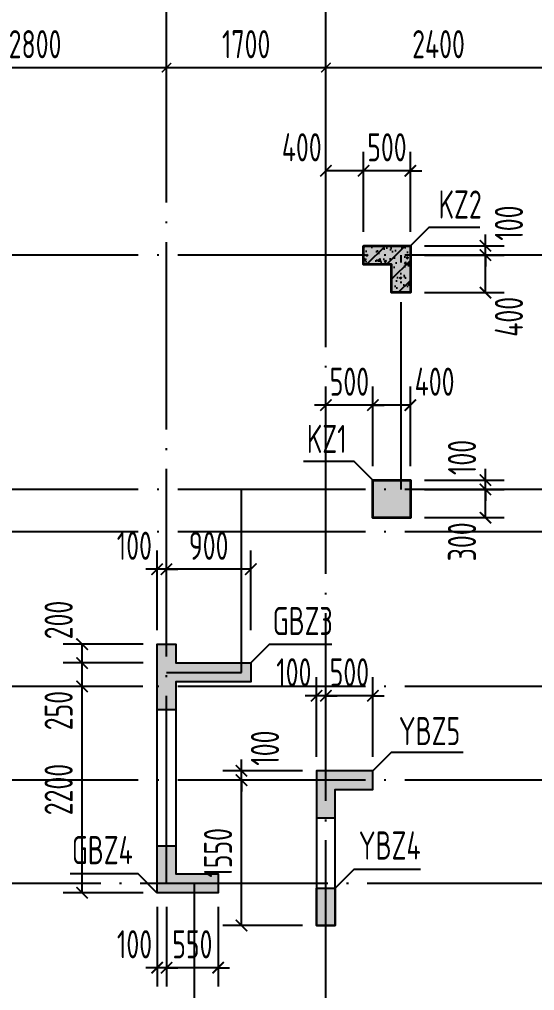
# Model space of a CAD drawing. Extents: x 826826 to 1642106, y -156213 to 399140.
# Drawn here: x 1208010 to 1213500, y 264753 to 275111 of the extents above; entities that cross this region are included whole.
import ezdxf
from ezdxf.enums import TextEntityAlignment as Align

# ---------------------------------------------------------------- set-up
doc = ezdxf.new("R2010")
doc.units = 0
doc.header["$LTSCALE"] = 1000
doc.linetypes.add('DOTE', pattern=[2.42, 2, -0.2, 0.02, -0.2])
doc.layers.get('0').update_dxf_attribs({"linetype": 'CONTINUOUS'})
doc.layers.get('DEFPOINTS').update_dxf_attribs({"linetype": 'CONTINUOUS'})
for name, color, linetype in [('A-AXIS', 1, 'CONTINUOUS'), ('A-DOTE', 10, 'DOTE'), ('S-Q墙实线', 6, 'CONTINUOUS'), ('S-Q墙标注', 3, 'CONTINUOUS'), ('S-X详图填充', 252, 'CONTINUOUS'), ('S-X详图实线', 4, 'CONTINUOUS'), ('S-Y一般标注', 3, 'CONTINUOUS'), ('S-Z柱填充', 252, 'CONTINUOUS'), ('S-Z柱实线', 6, 'CONTINUOUS'), ('S-Z柱编号', 6, 'CONTINUOUS')]:
    doc.layers.add(name, color=color, linetype=linetype)
doc.styles.add('TSSD_DIMENSION', font='Tssdeng.shx', dxfattribs={"width": 0.7, "bigfont": 'tssdchn.shx'})
doc.styles.add('TSSD_REIN', font='tssdeng.shx', dxfattribs={"width": 0.7, "height": 300, "bigfont": 'tssdchn.shx'})
doc.styles.add('结构文字', font='zstxt.shx', dxfattribs={"width": 0.7, "bigfont": 'zshz.shx'})
doc.dimstyles.new('STRUCK', dxfattribs={"dimtxt": 400, "dimasz": 121, "dimexe": 200, "dimexo": 150, "dimgap": 115, "dimtad": 1, "dimdec": 0, "dimdsep": 46, "dimtxsty": '结构文字', "dimblk": 'ARCHTICK', "dimcen": 400, "dimclrd": 3, "dimclre": 3, "dimclrt": 7, "dimadec": 0, "dimazin": 0, "dimtfac": 1, "dimtdec": 0, "dimtix": 1, "dimtmove": 2, "dimatfit": 3, "dimldrblk": '_DIMX', "dimfxl": 0, "dimtolj": 1, "dimtzin": 0, "dimarcsym": 0})
doc.dimstyles.new('TSSD_100_100$0', dxfattribs={"dimtxt": 300, "dimasz": 80, "dimexe": 100, "dimexo": 250, "dimgap": 100, "dimtad": 1, "dimdec": 0, "dimzin": 0, "dimdsep": 46, "dimtxsty": 'TSSD_DIMENSION', "dimblk": 'ARCHTICK', "dimcen": 0, "dimdle": 100, "dimclrd": 3, "dimclre": 3, "dimclrt": 7, "dimadec": 0, "dimazin": 0, "dimtfac": 1, "dimtdec": 0, "dimtix": 1, "dimtmove": 2, "dimatfit": 3, "dimldrblk": 'ARCHTICK', "dimfxl": 0, "dimtolj": 1, "dimtzin": 0, "dimarcsym": 0})

# ---------------------------------------------------------------- blocks, each defined once
blk = doc.blocks.new('_ArchTick')
at = {"color": 0, "linetype": 'ByBlock', "const_width": 0.15}
blk.add_lwpolyline([(-0.5, -0.5), (0.5, 0.5)], dxfattribs=at)
blk = doc.blocks.new('*D70')
at = {"layer": 'DEFPOINTS', "color": 0}
for p in [(782821, 350782), (780421, 349782), (782821, 349782)]:
    blk.add_point(p, dxfattribs=at)
at = {"layer": 'S-Y一般标注', "color": 0, "lineweight": -2}
for p, q in [((780421, 350032), (780421, 350882)), ((782821, 350032), (782821, 350882)), ((780321, 350782), (782921, 350782))]:
    blk.add_line(p, q, dxfattribs=at)
at = {"layer": 'S-Y一般标注', "color": 0, "lineweight": -2, "xscale": 100, "yscale": 100, "zscale": 100, "rotation": 180}
blk.add_blockref('_ArchTick', (780421, 350782), dxfattribs=at)
at = {"layer": 'S-Y一般标注', "color": 0, "lineweight": -2, "xscale": 100, "yscale": 100, "zscale": 100}
blk.add_blockref('_ArchTick', (782821, 350782), dxfattribs=at)
at = {"layer": 'S-Y一般标注', "color": 7, "insert": (781621, 351032), "char_height": 300, "attachment_point": 5, "style": 'TSSD_DIMENSION'}
blk.add_mtext('\\A1;2400', dxfattribs=at)
blk = doc.blocks.new('*D71')
at = {"layer": 'DEFPOINTS', "color": 0}
for p in [(780421, 350782), (778721, 349782), (780421, 349782)]:
    blk.add_point(p, dxfattribs=at)
at = {"layer": 'S-Y一般标注', "color": 0, "lineweight": -2}
for p, q in [((778721, 350032), (778721, 350882)), ((780421, 350032), (780421, 350882)), ((778621, 350782), (780521, 350782))]:
    blk.add_line(p, q, dxfattribs=at)
at = {"layer": 'S-Y一般标注', "color": 0, "lineweight": -2, "xscale": 100, "yscale": 100, "zscale": 100, "rotation": 180}
blk.add_blockref('_ArchTick', (778721, 350782), dxfattribs=at)
at = {"layer": 'S-Y一般标注', "color": 0, "lineweight": -2, "xscale": 100, "yscale": 100, "zscale": 100}
blk.add_blockref('_ArchTick', (780421, 350782), dxfattribs=at)
at = {"layer": 'S-Y一般标注', "color": 7, "insert": (779571, 351032), "char_height": 300, "attachment_point": 5, "style": 'TSSD_DIMENSION'}
blk.add_mtext('\\A1;1700', dxfattribs=at)
blk = doc.blocks.new('*D72')
at = {"layer": 'DEFPOINTS', "color": 0}
for p in [(778721, 350782), (775921, 349782), (778721, 349782)]:
    blk.add_point(p, dxfattribs=at)
at = {"layer": 'S-Y一般标注', "color": 0, "lineweight": -2}
for p, q in [((775921, 350032), (775921, 350882)), ((778721, 350032), (778721, 350882)), ((775821, 350782), (778821, 350782))]:
    blk.add_line(p, q, dxfattribs=at)
at = {"layer": 'S-Y一般标注', "color": 0, "lineweight": -2, "xscale": 100, "yscale": 100, "zscale": 100, "rotation": 180}
blk.add_blockref('_ArchTick', (775921, 350782), dxfattribs=at)
at = {"layer": 'S-Y一般标注', "color": 0, "lineweight": -2, "xscale": 100, "yscale": 100, "zscale": 100}
blk.add_blockref('_ArchTick', (778721, 350782), dxfattribs=at)
at = {"layer": 'S-Y一般标注', "color": 7, "insert": (777321, 351032), "char_height": 300, "attachment_point": 5, "style": 'TSSD_DIMENSION'}
blk.add_mtext('\\A1;2800', dxfattribs=at)
blk = doc.blocks.new('*D449')
at = {"layer": 'DEFPOINTS', "color": 0}
for p in [(1210377, 266997), (1211177, 266997), (1211177, 265447)]:
    blk.add_point(p, dxfattribs=at)
at = {"layer": 'S-Q墙标注', "color": 3, "lineweight": -2}
for p, q in [((1211027, 266997), (1210177, 266997)), ((1210377, 265447), (1210377, 266997)), ((1211027, 265447), (1210177, 265447))]:
    blk.add_line(p, q, dxfattribs=at)
at = {"layer": 'S-Q墙标注', "color": 3, "lineweight": -2, "xscale": 121, "yscale": 121, "zscale": 121}
for p, rotation in [((1210377, 266997), 90), ((1210377, 265447), 270)]:
    blk.add_blockref('_ArchTick', p, dxfattribs=dict(at, rotation=rotation))
at = {"layer": 'S-Q墙标注', "color": 7, "insert": (1210127, 266222), "char_height": 300, "attachment_point": 5, "rotation": 90, "style": 'TSSD_REIN'}
blk.add_mtext('\\A1;1550', dxfattribs=at)
blk = doc.blocks.new('_DIMX')
blk.add_line((-150, 0), (150, 0))
at = {"const_width": 50}
blk.add_lwpolyline([(-70, -70), (70, 70)], dxfattribs=at)
blk = doc.blocks.new('*D450')
at = {"layer": 'DEFPOINTS', "color": 0}
for p in [(1210377, 267097), (1211177, 267097), (1211177, 266997)]:
    blk.add_point(p, dxfattribs=at)
at = {"layer": 'S-Q墙标注', "color": 3, "lineweight": -2}
for p, q in [((1210377, 267097), (1210377, 267218)), ((1211027, 267097), (1210177, 267097)), ((1210377, 266997), (1210377, 267097)), ((1211027, 266997), (1210177, 266997)), ((1210377, 266997), (1210377, 266876))]:
    blk.add_line(p, q, dxfattribs=at)
at = {"layer": 'S-Q墙标注', "color": 3, "lineweight": -2, "xscale": 121, "yscale": 121, "zscale": 121}
for p, rotation in [((1210377, 267097), 270), ((1210377, 266997), 90)]:
    blk.add_blockref('_ArchTick', p, dxfattribs=dict(at, rotation=rotation))
at = {"layer": 'S-Q墙标注', "color": 7, "insert": (1210627, 267339), "char_height": 300, "attachment_point": 5, "rotation": 90, "style": 'TSSD_REIN'}
blk.add_mtext('\\A1;100', dxfattribs=at)
blk = doc.blocks.new('*D451')
at = {"layer": 'DEFPOINTS', "color": 0}
for p in [(1211277, 267897), (1211277, 267097), (1211777, 267097)]:
    blk.add_point(p, dxfattribs=at)
at = {"layer": 'S-Q墙标注', "color": 3, "lineweight": -2}
for p, q in [((1211277, 267247), (1211277, 268097)), ((1211777, 267247), (1211777, 268097)), ((1211277, 267897), (1211156, 267897)), ((1211777, 267897), (1211277, 267897)), ((1211777, 267897), (1211898, 267897))]:
    blk.add_line(p, q, dxfattribs=at)
at = {"layer": 'S-Q墙标注', "color": 3, "lineweight": -2, "xscale": 121, "yscale": 121, "zscale": 121}
blk.add_blockref('_ArchTick', (1211277, 267897), dxfattribs=at)
at = {"layer": 'S-Q墙标注', "color": 3, "lineweight": -2, "xscale": 121, "yscale": 121, "zscale": 121, "rotation": 180}
blk.add_blockref('_ArchTick', (1211777, 267897), dxfattribs=at)
at = {"layer": 'S-Q墙标注', "color": 7, "insert": (1211527, 268147), "char_height": 300, "attachment_point": 5, "style": 'TSSD_REIN'}
blk.add_mtext('\\A1;500', dxfattribs=at)
blk = doc.blocks.new('*D452')
at = {"layer": 'DEFPOINTS', "color": 0}
for p in [(1211177, 267897), (1211177, 267097), (1211277, 267097)]:
    blk.add_point(p, dxfattribs=at)
at = {"layer": 'S-Q墙标注', "color": 3, "lineweight": -2}
for p, q in [((1211177, 267247), (1211177, 268097)), ((1211277, 267247), (1211277, 268097)), ((1211177, 267897), (1211056, 267897)), ((1211277, 267897), (1211177, 267897)), ((1211277, 267897), (1211398, 267897))]:
    blk.add_line(p, q, dxfattribs=at)
at = {"layer": 'S-Q墙标注', "color": 3, "lineweight": -2, "xscale": 121, "yscale": 121, "zscale": 121}
blk.add_blockref('_ArchTick', (1211177, 267897), dxfattribs=at)
at = {"layer": 'S-Q墙标注', "color": 3, "lineweight": -2, "xscale": 121, "yscale": 121, "zscale": 121, "rotation": 180}
blk.add_blockref('_ArchTick', (1211277, 267897), dxfattribs=at)
at = {"layer": 'S-Q墙标注', "color": 7, "insert": (1210935, 268147), "char_height": 300, "attachment_point": 5, "style": 'TSSD_REIN'}
blk.add_mtext('\\A1;100', dxfattribs=at)
blk = doc.blocks.new('*D453')
at = {"layer": 'DEFPOINTS', "color": 0}
for p in [(1208678, 267997), (1209477, 267997), (1209479, 265797)]:
    blk.add_point(p, dxfattribs=at)
at = {"layer": 'S-Q墙标注', "color": 3, "lineweight": -2}
for p, q in [((1209327, 267997), (1208478, 267997)), ((1208678, 265797), (1208678, 267997)), ((1209329, 265797), (1208478, 265797))]:
    blk.add_line(p, q, dxfattribs=at)
at = {"layer": 'S-Q墙标注', "color": 3, "lineweight": -2, "xscale": 121, "yscale": 121, "zscale": 121}
for p, rotation in [((1208678, 267997), 90), ((1208678, 265797), 270)]:
    blk.add_blockref('_ArchTick', p, dxfattribs=dict(at, rotation=rotation))
at = {"layer": 'S-Q墙标注', "color": 7, "insert": (1208428, 266897), "char_height": 300, "attachment_point": 5, "rotation": 90, "style": 'TSSD_REIN'}
blk.add_mtext('\\A1;2200', dxfattribs=at)
blk = doc.blocks.new('*D454')
at = {"layer": 'DEFPOINTS', "color": 0}
for p in [(1208678, 268447), (1209478, 268447), (1209478, 268247)]:
    blk.add_point(p, dxfattribs=at)
at = {"layer": 'S-Q墙标注', "color": 3, "lineweight": -2}
for p, q in [((1209328, 268447), (1208478, 268447)), ((1208678, 268247), (1208678, 268447)), ((1209328, 268247), (1208478, 268247))]:
    blk.add_line(p, q, dxfattribs=at)
at = {"layer": 'S-Q墙标注', "color": 3, "lineweight": -2, "xscale": 121, "yscale": 121, "zscale": 121}
for p, rotation in [((1208678, 268447), 90), ((1208678, 268247), 270)]:
    blk.add_blockref('_ArchTick', p, dxfattribs=dict(at, rotation=rotation))
at = {"layer": 'S-Q墙标注', "color": 7, "insert": (1208428, 268705), "char_height": 300, "attachment_point": 5, "rotation": 90, "style": 'TSSD_REIN'}
blk.add_mtext('\\A1;200', dxfattribs=at)
blk = doc.blocks.new('*D455')
at = {"layer": 'DEFPOINTS', "color": 0}
for p in [(1209577, 269247), (1209577, 268447), (1210477, 268447)]:
    blk.add_point(p, dxfattribs=at)
at = {"layer": 'S-Q墙标注', "color": 3, "lineweight": -2}
for p, q in [((1209577, 268597), (1209577, 269447)), ((1210477, 268597), (1210477, 269447)), ((1210477, 269247), (1209577, 269247))]:
    blk.add_line(p, q, dxfattribs=at)
at = {"layer": 'S-Q墙标注', "color": 3, "lineweight": -2, "xscale": 121, "yscale": 121, "zscale": 121, "rotation": 180}
blk.add_blockref('_ArchTick', (1209577, 269247), dxfattribs=at)
at = {"layer": 'S-Q墙标注', "color": 3, "lineweight": -2, "xscale": 121, "yscale": 121, "zscale": 121}
blk.add_blockref('_ArchTick', (1210477, 269247), dxfattribs=at)
at = {"layer": 'S-Q墙标注', "color": 7, "insert": (1210027, 269497), "char_height": 300, "attachment_point": 5, "style": 'TSSD_REIN'}
blk.add_mtext('\\A1;900', dxfattribs=at)
blk = doc.blocks.new('*D456')
at = {"layer": 'DEFPOINTS', "color": 0}
for p in [(1209477, 269247), (1209477, 268447), (1209577, 268447)]:
    blk.add_point(p, dxfattribs=at)
at = {"layer": 'S-Q墙标注', "color": 3, "lineweight": -2}
for p, q in [((1209477, 268597), (1209477, 269447)), ((1209577, 268597), (1209577, 269447)), ((1209477, 269247), (1209356, 269247)), ((1209577, 269247), (1209477, 269247)), ((1209577, 269247), (1209698, 269247))]:
    blk.add_line(p, q, dxfattribs=at)
at = {"layer": 'S-Q墙标注', "color": 3, "lineweight": -2, "xscale": 121, "yscale": 121, "zscale": 121}
blk.add_blockref('_ArchTick', (1209477, 269247), dxfattribs=at)
at = {"layer": 'S-Q墙标注', "color": 3, "lineweight": -2, "xscale": 121, "yscale": 121, "zscale": 121, "rotation": 180}
blk.add_blockref('_ArchTick', (1209577, 269247), dxfattribs=at)
at = {"layer": 'S-Q墙标注', "color": 7, "insert": (1209235, 269497), "char_height": 300, "attachment_point": 5, "style": 'TSSD_REIN'}
blk.add_mtext('\\A1;100', dxfattribs=at)
blk = doc.blocks.new('*D457')
at = {"layer": 'DEFPOINTS', "color": 0}
for p in [(1209478, 265797), (1209579, 265797), (1209478, 264997)]:
    blk.add_point(p, dxfattribs=at)
at = {"layer": 'S-Q墙标注', "color": 3, "lineweight": -2}
for p, q in [((1209478, 265647), (1209478, 264797)), ((1209579, 265647), (1209579, 264797)), ((1209478, 264997), (1209357, 264997)), ((1209579, 264997), (1209478, 264997)), ((1209579, 264997), (1209700, 264997))]:
    blk.add_line(p, q, dxfattribs=at)
at = {"layer": 'S-Q墙标注', "color": 3, "lineweight": -2, "xscale": 121, "yscale": 121, "zscale": 121}
blk.add_blockref('_ArchTick', (1209478, 264997), dxfattribs=at)
at = {"layer": 'S-Q墙标注', "color": 3, "lineweight": -2, "xscale": 121, "yscale": 121, "zscale": 121, "rotation": 180}
blk.add_blockref('_ArchTick', (1209579, 264997), dxfattribs=at)
at = {"layer": 'S-Q墙标注', "color": 7, "insert": (1209237, 265247), "char_height": 300, "attachment_point": 5, "style": 'TSSD_REIN'}
blk.add_mtext('\\A1;100', dxfattribs=at)
blk = doc.blocks.new('*D420')
at = {"layer": 'DEFPOINTS', "color": 0}
for p in [(1209579, 265797), (1210128, 265797), (1209579, 264997)]:
    blk.add_point(p, dxfattribs=at)
at = {"layer": 'S-Q墙标注', "color": 3, "lineweight": -2}
for p, q in [((1209579, 265647), (1209579, 264797)), ((1210128, 265647), (1210128, 264797)), ((1209579, 264997), (1209458, 264997)), ((1210128, 264997), (1209579, 264997)), ((1210128, 264997), (1210249, 264997))]:
    blk.add_line(p, q, dxfattribs=at)
at = {"layer": 'S-Q墙标注', "color": 3, "lineweight": -2, "xscale": 121, "yscale": 121, "zscale": 121}
blk.add_blockref('_ArchTick', (1209579, 264997), dxfattribs=at)
at = {"layer": 'S-Q墙标注', "color": 3, "lineweight": -2, "xscale": 121, "yscale": 121, "zscale": 121, "rotation": 180}
blk.add_blockref('_ArchTick', (1210128, 264997), dxfattribs=at)
at = {"layer": 'S-Q墙标注', "color": 7, "insert": (1209853, 265247), "char_height": 300, "attachment_point": 5, "style": 'TSSD_REIN'}
blk.add_mtext('\\A1;550', dxfattribs=at)
blk = doc.blocks.new('*D819')
at = {"layer": 'DEFPOINTS', "color": 0}
for p in [(1212177, 272697), (1212977, 272697), (1212177, 272597)]:
    blk.add_point(p, dxfattribs=at)
at = {"layer": 'S-Q墙标注', "color": 3, "lineweight": -2}
for p, q in [((1212977, 272697), (1212977, 272818)), ((1212327, 272697), (1213177, 272697)), ((1212977, 272597), (1212977, 272697)), ((1212327, 272597), (1213177, 272597)), ((1212977, 272597), (1212977, 272476))]:
    blk.add_line(p, q, dxfattribs=at)
at = {"layer": 'S-Q墙标注', "color": 3, "lineweight": -2, "xscale": 121, "yscale": 121, "zscale": 121}
for p, rotation in [((1212977, 272697), 270), ((1212977, 272597), 90)]:
    blk.add_blockref('_ArchTick', p, dxfattribs=dict(at, rotation=rotation))
at = {"layer": 'S-Q墙标注', "color": 7, "insert": (1213227, 272939), "char_height": 300, "attachment_point": 5, "rotation": 90, "style": 'TSSD_REIN'}
blk.add_mtext('\\A1;100', dxfattribs=at)
blk = doc.blocks.new('*D820')
at = {"layer": 'DEFPOINTS', "color": 0}
for p in [(1212177, 272597), (1212977, 272597), (1212177, 272197)]:
    blk.add_point(p, dxfattribs=at)
at = {"layer": 'S-Q墙标注', "color": 3, "lineweight": -2}
for p, q in [((1212327, 272597), (1213177, 272597)), ((1212977, 272197), (1212977, 272597)), ((1212327, 272197), (1213177, 272197))]:
    blk.add_line(p, q, dxfattribs=at)
at = {"layer": 'S-Q墙标注', "color": 3, "lineweight": -2, "xscale": 121, "yscale": 121, "zscale": 121}
for p, rotation in [((1212977, 272597), 90), ((1212977, 272197), 270)]:
    blk.add_blockref('_ArchTick', p, dxfattribs=dict(at, rotation=rotation))
at = {"layer": 'S-Q墙标注', "color": 7, "insert": (1213227, 271939), "char_height": 300, "attachment_point": 5, "rotation": 90, "style": 'TSSD_REIN'}
blk.add_mtext('\\A1;400', dxfattribs=at)
blk = doc.blocks.new('*D821')
at = {"layer": 'DEFPOINTS', "color": 0}
for p in [(1211677, 273497), (1211677, 272697), (1212177, 272697)]:
    blk.add_point(p, dxfattribs=at)
at = {"layer": 'S-Q墙标注', "color": 3, "lineweight": -2}
for p, q in [((1211677, 272847), (1211677, 273697)), ((1212177, 272847), (1212177, 273697)), ((1211677, 273497), (1211556, 273497)), ((1212177, 273497), (1211677, 273497)), ((1212177, 273497), (1212298, 273497))]:
    blk.add_line(p, q, dxfattribs=at)
at = {"layer": 'S-Q墙标注', "color": 3, "lineweight": -2, "xscale": 121, "yscale": 121, "zscale": 121}
blk.add_blockref('_ArchTick', (1211677, 273497), dxfattribs=at)
at = {"layer": 'S-Q墙标注', "color": 3, "lineweight": -2, "xscale": 121, "yscale": 121, "zscale": 121, "rotation": 180}
blk.add_blockref('_ArchTick', (1212177, 273497), dxfattribs=at)
at = {"layer": 'S-Q墙标注', "color": 7, "insert": (1211927, 273747), "char_height": 300, "attachment_point": 5, "style": 'TSSD_REIN'}
blk.add_mtext('\\A1;500', dxfattribs=at)
blk = doc.blocks.new('*D826')
at = {"layer": 'DEFPOINTS', "color": 0}
for p in [(1211277, 273497), (1211277, 272697), (1211677, 272697)]:
    blk.add_point(p, dxfattribs=at)
at = {"layer": 'S-Q墙标注', "color": 3, "lineweight": -2}
for p, q in [((1211277, 272847), (1211277, 273697)), ((1211677, 272847), (1211677, 273697)), ((1211677, 273497), (1211277, 273497))]:
    blk.add_line(p, q, dxfattribs=at)
at = {"layer": 'S-Q墙标注', "color": 3, "lineweight": -2, "xscale": 121, "yscale": 121, "zscale": 121, "rotation": 180}
blk.add_blockref('_ArchTick', (1211277, 273497), dxfattribs=at)
at = {"layer": 'S-Q墙标注', "color": 3, "lineweight": -2, "xscale": 121, "yscale": 121, "zscale": 121}
blk.add_blockref('_ArchTick', (1211677, 273497), dxfattribs=at)
at = {"layer": 'S-Q墙标注', "color": 7, "insert": (1211019, 273747), "char_height": 300, "attachment_point": 5, "style": 'TSSD_REIN'}
blk.add_mtext('\\A1;400', dxfattribs=at)
blk = doc.blocks.new('*D843')
at = {"layer": 'DEFPOINTS', "color": 0}
for p in [(1212177, 270197), (1212977, 270197), (1212177, 270097)]:
    blk.add_point(p, dxfattribs=at)
at = {"layer": 'S-Q墙标注', "color": 3, "lineweight": -2}
for p, q in [((1212977, 270197), (1212977, 270318)), ((1212327, 270197), (1213177, 270197)), ((1212977, 270097), (1212977, 270197)), ((1212327, 270097), (1213177, 270097)), ((1212977, 270097), (1212977, 269976))]:
    blk.add_line(p, q, dxfattribs=at)
at = {"layer": 'S-Q墙标注', "color": 3, "lineweight": -2, "xscale": 121, "yscale": 121, "zscale": 121}
for p, rotation in [((1212977, 270197), 270), ((1212977, 270097), 90)]:
    blk.add_blockref('_ArchTick', p, dxfattribs=dict(at, rotation=rotation))
at = {"layer": 'S-Q墙标注', "color": 7, "insert": (1212727, 270439), "char_height": 300, "attachment_point": 5, "rotation": 90, "style": 'TSSD_REIN'}
blk.add_mtext('\\A1;100', dxfattribs=at)
blk = doc.blocks.new('*D844')
at = {"layer": 'DEFPOINTS', "color": 0}
for p in [(1212177, 270097), (1212977, 270097), (1212177, 269797)]:
    blk.add_point(p, dxfattribs=at)
at = {"layer": 'S-Q墙标注', "color": 3, "lineweight": -2}
for p, q in [((1212327, 270097), (1213177, 270097)), ((1212977, 269797), (1212977, 270097)), ((1212327, 269797), (1213177, 269797))]:
    blk.add_line(p, q, dxfattribs=at)
at = {"layer": 'S-Q墙标注', "color": 3, "lineweight": -2, "xscale": 121, "yscale": 121, "zscale": 121}
for p, rotation in [((1212977, 270097), 90), ((1212977, 269797), 270)]:
    blk.add_blockref('_ArchTick', p, dxfattribs=dict(at, rotation=rotation))
at = {"layer": 'S-Q墙标注', "color": 7, "insert": (1212727, 269539), "char_height": 300, "attachment_point": 5, "rotation": 90, "style": 'TSSD_REIN'}
blk.add_mtext('\\A1;300', dxfattribs=at)
blk = doc.blocks.new('*D845')
at = {"layer": 'DEFPOINTS', "color": 0}
for p in [(1211777, 270997), (1211777, 270197), (1212177, 270197)]:
    blk.add_point(p, dxfattribs=at)
at = {"layer": 'S-Q墙标注', "color": 3, "lineweight": -2}
for p, q in [((1211777, 270347), (1211777, 271197)), ((1212177, 270347), (1212177, 271197)), ((1212177, 270997), (1211777, 270997))]:
    blk.add_line(p, q, dxfattribs=at)
at = {"layer": 'S-Q墙标注', "color": 3, "lineweight": -2, "xscale": 121, "yscale": 121, "zscale": 121, "rotation": 180}
blk.add_blockref('_ArchTick', (1211777, 270997), dxfattribs=at)
at = {"layer": 'S-Q墙标注', "color": 3, "lineweight": -2, "xscale": 121, "yscale": 121, "zscale": 121}
blk.add_blockref('_ArchTick', (1212177, 270997), dxfattribs=at)
at = {"layer": 'S-Q墙标注', "color": 7, "insert": (1212435, 271247), "char_height": 300, "attachment_point": 5, "style": 'TSSD_REIN'}
blk.add_mtext('\\A1;400', dxfattribs=at)
blk = doc.blocks.new('*D849')
at = {"layer": 'DEFPOINTS', "color": 0}
for p in [(1211277, 270997), (1211277, 270197), (1211777, 270197)]:
    blk.add_point(p, dxfattribs=at)
at = {"layer": 'S-Q墙标注', "color": 3, "lineweight": -2}
for p, q in [((1211277, 270347), (1211277, 271197)), ((1211777, 270347), (1211777, 271197)), ((1211277, 270997), (1211156, 270997)), ((1211777, 270997), (1211277, 270997)), ((1211777, 270997), (1211898, 270997))]:
    blk.add_line(p, q, dxfattribs=at)
at = {"layer": 'S-Q墙标注', "color": 3, "lineweight": -2, "xscale": 121, "yscale": 121, "zscale": 121}
blk.add_blockref('_ArchTick', (1211277, 270997), dxfattribs=at)
at = {"layer": 'S-Q墙标注', "color": 3, "lineweight": -2, "xscale": 121, "yscale": 121, "zscale": 121, "rotation": 180}
blk.add_blockref('_ArchTick', (1211777, 270997), dxfattribs=at)
at = {"layer": 'S-Q墙标注', "color": 7, "insert": (1211527, 271247), "char_height": 300, "attachment_point": 5, "style": 'TSSD_REIN'}
blk.add_mtext('\\A1;500', dxfattribs=at)
blk = doc.blocks.new('*D2478')
at = {"layer": 'DEFPOINTS', "color": 0}
for p in [(1208678, 268247), (1209478, 268247), (1209477, 267997)]:
    blk.add_point(p, dxfattribs=at)
at = {"layer": 'S-Q墙标注', "color": 3, "lineweight": -2}
for p, q in [((1209328, 268247), (1208478, 268247)), ((1208678, 267997), (1208678, 268247)), ((1209327, 267997), (1208478, 267997))]:
    blk.add_line(p, q, dxfattribs=at)
at = {"layer": 'S-Q墙标注', "color": 3, "lineweight": -2, "xscale": 121, "yscale": 121, "zscale": 121}
for p, rotation in [((1208678, 268247), 90), ((1208678, 267997), 270)]:
    blk.add_blockref('_ArchTick', p, dxfattribs=dict(at, rotation=rotation))
at = {"layer": 'S-Q墙标注', "color": 7, "insert": (1208428, 267739), "char_height": 300, "attachment_point": 5, "rotation": 90, "style": 'TSSD_REIN'}
blk.add_mtext('\\A1;250', dxfattribs=at)
blk = doc.blocks.new('20210801.08473688')
at = {"layer": 'A-AXIS'}
for p, q in [((42300, 19800), (42300, 22300)), ((44000, 19800), (44000, 22300))]:
    blk.add_line(p, q, dxfattribs=at)
at = {"layer": 'A-DOTE'}
for p, q in [((42300, 12100), (42300, 19800)), ((44000, 3300), (44000, 19800)), ((54100, 18800), (3300, 18800)), ((44800, 16300), (44800, 18800)), ((54100, 16300), (3300, 16300)), ((43100, 14350), (43100, 16300)), ((54100, 15850), (3300, 15850)), ((42300, 14350), (43100, 14350)), ((54100, 14200), (3300, 14200)), ((54100, 13200), (3300, 13200)), ((3300, 12100), (54100, 12100)), ((42600, 10200), (42600, 12100))]:
    blk.add_line(p, q, dxfattribs=at)
at = {"layer": 'S-Y一般标注'}
for p1, p2, picture, middle in [((39500, 19800), (42300, 19800), '*D72', (40900, 21050)), ((42300, 19800), (44000, 19800), '*D71', (43150, 21050)), ((44000, 19800), (46400, 19800), '*D70', (45200, 21050))]:
    dim = blk.add_aligned_dim(p1=p1, p2=p2, distance=1000, dimstyle='TSSD_100_100$0', override={"dimasz": 100, "dimclrd": 0, "dimclre": 0}, dxfattribs=at)
    dim.commit()
    dim.dimension.update_dxf_attribs({"geometry": picture, "text_midpoint": middle, "insert": (-736421.3, -329982)})

msp = doc.modelspace()

# ---------------------------------------------------------------- hatches: boundary and pattern name
at = {"layer": 'S-X详图填充'}
h = msp.add_hatch(color=256, dxfattribs=at)
h.dxf.hatch_style = 1
h.paths.add_polyline_path([(1211677.01, 272696.82), (1212177.01, 272696.82), (1212177.01, 272196.82), (1211977.01, 272196.82), (1211977.01, 272496.82), (1211677.01, 272496.82)])
h = msp.add_hatch(color=256, dxfattribs=at)
h.dxf.hatch_style = 1
h.paths.add_polyline_path([(1211777.04, 270196.84), (1212177.04, 270196.84), (1212177.04, 269796.84), (1211777.04, 269796.84)])
h = msp.add_hatch(color=256, dxfattribs=at)
h.dxf.hatch_style = 1
h.paths.add_polyline_path([(1209678.5, 267746.81), (1209478.5, 267746.81), (1209477.03, 268446.82), (1209677.03, 268446.82), (1209678.5, 268246.81), (1210477.03, 268246.81), (1210477.03, 268046.81), (1209678.5, 268046.81)])
h = msp.add_hatch(color=256, dxfattribs=at)
h.dxf.hatch_style = 1
h.paths.add_polyline_path([(1211177.03, 266596.81), (1211377.03, 266596.81), (1211377.03, 266896.81), (1211777.03, 266896.81), (1211777.03, 267096.81), (1211177.03, 267096.81)])
h = msp.add_hatch(color=256, dxfattribs=at)
h.dxf.hatch_style = 1
h.paths.add_polyline_path([(1210127.05, 265996.81), (1210127.05, 265796.81), (1209478.5, 265796.81), (1209478.5, 266296.81), (1209678.5, 266296.81), (1209678.5, 265996.81)])
h = msp.add_hatch(color=256, dxfattribs=at)
h.dxf.hatch_style = 1
h.paths.add_polyline_path([(1211377.03, 265446.82), (1211177.03, 265446.82), (1211177.03, 265846.82), (1211377.03, 265846.82)])
at = {"layer": 'S-Z柱填充'}
h = msp.add_hatch(dxfattribs=at)
h.set_pattern_fill('ARMORED', color=256, scale=30, style=0)
h.set_pattern_definition([(50, (1156999.97, 116811.2), (215.17805, -18.82564), [22.5, -247.5]), (355, (1156999.97, 116811.2), (-41.6254, 225.65764), [18, -198]), (100.4514, (1157017.9, 116809.64), (173.55281, 206.83186), [19.12206, -210.34263]), (46.1842, (1156999.97, 116871.2), (320.1723, -49.6557), [33.75, -371.25]), (96.6356, (1157026.65, 116867.07), (280.3988, 292.23536), [28.6831, -315.5139]), (351.1842, (1156999.97, 116871.2), (280.3986, 292.2356), [27, -297]), (21, (1157029.97, 116856.2), (179.07212, -120.78567), [22.5, -247.5]), (326, (1157029.97, 116856.2), (72.9946, 217.545), [18, -198]), (71.4514, (1157044.9, 116846.14), (252.0668, 96.75915), [19.12206, -210.34263]), (37.5, (1156999.97, 116811.21), (3.647957, 99.868156), [0, -195.6, 0, -201, 0, -198.75]), (7.5, (1156999.97, 116811.21), (78.92086, 118.323514), [0, -114.6, 0, -191.1, 0, -75.75]), (327.5, (1156933.07, 116811.21), (160.14673, -6.76646), [0, -75, 0, -234, 0, -310.5]), (317.5, (1156903.07, 116811.21), (174.95585, 30.0315), [0, -97.5, 0, -155.4, 0, -220.5]), (45, (1156999.97, 116811.21), (-106.06602, 106.06602), [])])
h.paths.add_polyline_path([(1211677.02, 272696.82), (1212177.02, 272696.82), (1212177.02, 272196.82), (1211977.02, 272196.82), (1211977.02, 272496.82), (1211677.02, 272496.82)])

# ---------------------------------------------------------------- linework, layer by layer
at = {"layer": 'S-Q墙实线'}
msp.add_lwpolyline([(1209677.15, 268246.81), (1210475.68, 268246.81), (1210475.68, 268046.81), (1209677.15, 268046.81), (1209677.15, 265996.81), (1209875.68, 265996.81), (1210127.05, 265996.81), (1210127.05, 265796.81), (1209875.68, 265796.81), (1209477.15, 265796.81), (1209477.15, 268146.81), (1209477.15, 268446.82), (1209677.15, 268446.82), (1209677.15, 268246.81)], dxfattribs=at)
msp.add_lwpolyline([(1211177.03, 265896.81), (1211177.03, 265446.82), (1211377.03, 265446.82), (1211377.03, 265896.81), (1211377.03, 266896.81), (1211777.03, 266896.81), (1211777.03, 267096.81), (1211177.03, 267096.81)], close=True, dxfattribs=at)
at = {"layer": 'S-X详图实线'}
msp.add_lwpolyline([(1211977.01, 272196.82), (1211977.01, 272496.82), (1211677.01, 272496.82), (1211677.01, 272696.82), (1212177.01, 272696.82), (1212177.01, 272196.82), (1211977.01, 272196.82)], dxfattribs=at)
for points in [[(1211777.04, 270196.84), (1212177.04, 270196.84), (1212177.04, 269796.84), (1211777.04, 269796.84), (1211777.04, 270196.84)], [(1209678.5, 267746.81), (1209478.5, 267746.81), (1209477.03, 268446.82), (1209677.03, 268446.82), (1209678.5, 268246.81), (1210477.03, 268246.81), (1210477.03, 268046.81), (1209678.5, 268046.81), (1209678.5, 267746.81)], [(1211177.03, 266596.81), (1211377.03, 266596.81), (1211377.03, 266896.81), (1211777.03, 266896.81), (1211777.03, 267096.81), (1211177.03, 267096.81), (1211177.03, 266596.81)], [(1210127.05, 265996.81), (1210127.05, 265796.81), (1209478.5, 265796.81), (1209478.5, 266296.81), (1209678.5, 266296.81), (1209678.5, 265996.81), (1210127.05, 265996.81)], [(1211377.03, 265446.82), (1211177.03, 265446.82), (1211177.03, 265846.82), (1211377.03, 265846.82), (1211377.03, 265446.82)]]:
    msp.add_lwpolyline(points, close=True, dxfattribs=at)
at = {"layer": 'S-Z柱实线', "lineweight": 35}
for points in [[(1211677.01, 272696.82), (1212177.01, 272696.82), (1212177.01, 272196.82), (1211977.01, 272196.82), (1211977.01, 272496.82), (1211677.01, 272496.82), (1211677.01, 272696.82)], [(1211677.02, 272696.82), (1212177.02, 272696.82), (1212177.02, 272196.82), (1211977.02, 272196.82), (1211977.02, 272496.82), (1211677.02, 272496.82), (1211677.02, 272696.82)]]:
    msp.add_lwpolyline(points, dxfattribs=at)
msp.add_lwpolyline([(1211777.03, 270196.81), (1212177.03, 270196.81), (1212177.03, 269796.81), (1211777.03, 269796.81)], close=True, dxfattribs=at)
at = {"layer": 'S-Z柱编号', "color": 7}
for points in [[(1212177.02, 272696.81), (1212377.02, 272896.81), (1212915.97, 272896.81)], [(1211777.04, 270196.84), (1211577.04, 270396.84), (1211038.09, 270396.84)], [(1210477.03, 268246.81), (1210677.03, 268446.81), (1211338.64, 268446.81)], [(1211777.03, 267096.81), (1211977.03, 267296.81), (1212737.84, 267296.81)], [(1209474.23, 265796.81), (1209274.23, 265996.81), (1208549.62, 265996.81)], [(1211377.03, 265846.82), (1211577.03, 266046.82), (1212284.42, 266046.82)]]:
    msp.add_lwpolyline(points, dxfattribs=at)

# ---------------------------------------------------------------- block references
at = {"layer": 'S-Y一般标注'}
msp.add_blockref('20210801.08473688', (1167277.03, 253796.81), dxfattribs=at)

# ---------------------------------------------------------------- texts
at = {"layer": 'S-Z柱编号', "color": 7, "style": 'TSSD_REIN', "width": 0.7}
for s, p in [('KZ2', (1212477.02, 272896.81)), ('KZ1', (1211073.2, 270396.84)), ('GBZ3', (1210709.6, 268454.57)), ('YBZ5', (1212053.09, 267280.51)), ('YBZ4', (1211626.01, 266060.56)), ('GBZ4', (1208568.46, 266011.02))]:
    msp.add_text(s, height=300, dxfattribs=at).set_placement(p, align=Align.BOTTOM_LEFT)

# ---------------------------------------------------------------- dimensions: what is measured, and where the dimension line sits
at = {"layer": 'S-Q墙标注'}
for base, p1, p2, angle, picture, middle in [((1211277.03, 273496.82), (1211677.02, 272696.82), (1211277.03, 272696.82), 180, '*D826', (1211018.96, 273746.82)), ((1212977.02, 272696.82), (1212177.02, 272596.82), (1212177.02, 272696.82), 90, '*D819', (1213227.02, 272938.74)), ((1212977.02, 272596.82), (1212177.02, 272196.82), (1212177.02, 272596.82), 90, '*D820', (1213227.02, 271938.74)), ((1211777.03, 270996.81), (1212177.03, 270196.81), (1211777.03, 270196.81), 180, '*D845', (1212435.11, 271246.81)), ((1212977.03, 270196.81), (1212177.04, 270096.81), (1212177.03, 270196.81), 90, '*D843', (1212727.03, 270438.74)), ((1212977.03, 270096.81), (1212177.03, 269796.81), (1212177.04, 270096.81), 90, '*D844', (1212727.03, 269538.74)), ((1209477.02, 269246.82), (1209577.03, 268446.82), (1209477.02, 268446.82), 180, '*D456', (1209235.1, 269496.82)), ((1208678.5, 268446.82), (1209478.5, 268246.81), (1209478.5, 268446.82), 90, '*D454', (1208428.5, 268704.89)), ((1208678.5, 268246.81), (1209477.15, 267996.81), (1209478.5, 268246.81), 90, '*D2478', (1208428.5, 267738.74)), ((1211177.03, 267896.81), (1211277.04, 267096.81), (1211177.03, 267096.81), 180, '*D452', (1210935.11, 268146.81)), ((1210377.03, 267096.81), (1211177.03, 266996.81), (1211177.03, 267096.81), 90, '*D450', (1210627.03, 267338.74)), ((1209478.49, 264996.81), (1209578.5, 265796.81), (1209478.49, 265796.81), 180, '*D457', (1209236.57, 265246.81))]:
    dim = msp.add_linear_dim(base=base, p1=p1, p2=p2, angle=angle, dimstyle='STRUCK', override={"dimtxt": 300, "dimgap": 100, "dimtxsty": 'TSSD_REIN'}, dxfattribs=at)
    dim.commit()
    dim.dimension.update_dxf_attribs({"geometry": picture, "text_midpoint": middle, "dimtype": 160})
for base, p1, p2, angle, picture, middle in [((1211677.02, 273496.82), (1212177.02, 272696.82), (1211677.02, 272696.82), 180, '*D821', (1211927.02, 273746.82)), ((1211277.03, 270996.81), (1211777.03, 270196.81), (1211277.03, 270196.81), 180, '*D849', (1211527.03, 271246.81)), ((1209577.03, 269246.82), (1210476.56, 268446.82), (1209577.03, 268446.82), 180, '*D455', (1210026.79, 269496.82)), ((1211277.04, 267896.81), (1211777.03, 267096.81), (1211277.04, 267096.81), 180, '*D451', (1211527.04, 268146.81)), ((1208678.5, 267996.81), (1209478.51, 265796.81), (1209477.15, 267996.81), 90, '*D453', (1208428.5, 266896.81)), ((1210377.03, 266996.81), (1211177.03, 265446.82), (1211177.03, 266996.81), 90, '*D449', (1210127.03, 266221.81)), ((1209578.5, 264996.81), (1210128.05, 265796.81), (1209578.5, 265796.81), 180, '*D420', (1209853.27, 265246.81))]:
    dim = msp.add_linear_dim(base=base, p1=p1, p2=p2, angle=angle, dimstyle='STRUCK', override={"dimtxt": 300, "dimgap": 100, "dimtxsty": 'TSSD_REIN'}, dxfattribs=at)
    dim.commit()
    dim.dimension.update_dxf_attribs({"geometry": picture, "text_midpoint": middle})

doc.saveas('drawing.dxf')
